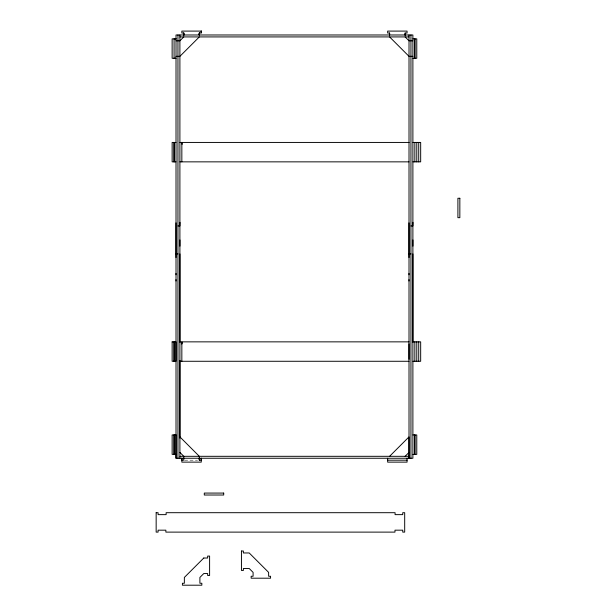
<?xml version="1.0" encoding="UTF-8"?>
<svg xmlns="http://www.w3.org/2000/svg" width="616" height="616" viewBox="0 0 616 616"><rect width="100%" height="100%" fill="white"/><g stroke="black" fill="none" stroke-linecap="round" stroke-linejoin="round"><path stroke-width="0.46" stroke-dasharray="3.08 2.31" d="M184.615 460.19L197.559 460.19"/><path stroke-width="0.92" d="M174.074 434.95L174.074 454.369L174.074 434.95L176.014 434.95L176.014 458.25L412.889 458.25L412.889 34.981L176.014 34.981L176.014 257.542M176.014 458.25L176.014 222.846M177.955 458.25L177.955 34.981M179.903 438.084L179.903 360.383M179.903 342.157L179.903 253.907M179.903 246.138L179.903 239.932M179.903 223.092L179.903 225.949L177.955 225.949M179.903 222.846L179.903 222.314M199.322 34.981L199.315 33.033L199.322 34.981L199.322 33.041L201.263 33.033L201.263 31.093L181.843 31.093L181.851 33.041L183.791 33.033L183.791 35.366M183.791 34.981L183.791 33.033M387.649 458.25L387.649 462.131L407.068 462.131L407.068 458.25M389.597 35.366L389.597 33.033L387.649 33.033L387.649 31.093L407.068 31.093L407.068 33.033L405.128 33.033L405.128 34.981M405.128 35.366L405.128 33.033M409.009 222.846L409.009 458.25L409.009 436.89L389.589 456.31M410.949 458.25L410.949 34.981M412.889 342.157L412.889 253.907M412.889 246.138L412.889 239.932M412.889 223.092L412.889 225.949L410.949 225.949M412.889 222.846L412.889 222.314M201.255 32.74L201.255 30.8M183.784 36.922L179.903 40.802L176.014 40.802M199.322 36.922L179.903 56.333L176.014 56.333M405.128 456.31L409.009 452.421M179.903 36.922L409.055 36.922M412.889 38.862L416.778 38.862L416.778 58.281L412.889 58.281M412.889 40.802L409.009 40.802L405.128 36.922M412.889 56.333L409.009 56.333L389.597 36.922M176.014 142.435L172.134 142.435L172.134 161.854L176.014 161.854M179.903 142.435L181.843 142.435L181.843 161.854M409.14 142.435L182.105 142.435L182.105 144.375M412.905 142.435L420.674 142.435L420.674 161.854L412.905 161.854M179.903 161.854L409.032 161.854M176.014 253.907L177.955 253.907M409.009 253.907L410.949 253.907M179.903 341.857L181.843 341.857L181.843 361.276M409.14 341.857L182.105 341.857L182.113 343.805L181.312 343.805M412.905 341.857L420.674 341.857L420.674 361.276L412.905 361.276M179.903 361.276L409.032 361.276M176.014 434.95L172.134 434.95L172.134 454.369L176.014 454.369M412.889 434.95L416.778 434.95L416.778 454.369L412.889 454.369M179.903 456.31L409.055 456.31M387.649 460.19L407.068 460.19M179.903 436.89L199.315 456.31L199.315 460.19L201.255 460.19L201.255 458.25L201.255 462.131L181.843 462.131L181.843 458.25L181.843 460.19L183.784 460.19L183.784 456.31L179.903 452.421M183.784 33.033L183.784 34.981M418.726 142.435L418.726 161.854M418.726 341.857L418.726 361.276M416.786 142.435L416.786 161.854M416.786 341.857L416.786 361.276M414.845 142.435L414.845 161.854M414.845 341.857L414.845 361.276M409.009 34.981L409.009 257.542M409.009 273.396L409.009 274.798M409.009 279.61L409.009 281.012M409.009 343.805L409.009 359.336M389.597 33.033L389.597 34.981M199.315 33.033L199.322 35.366M179.903 34.981L179.903 458.25M176.014 273.396L176.014 274.798M176.014 279.61L176.014 281.012M156.156 512.697L156.156 532.116L158.096 532.116L158.096 530.176L165.866 530.176L165.866 532.116L394.972 532.116L394.987 530.176L402.748 530.176L402.748 532.116L404.689 532.116L404.689 512.697L402.748 512.697L402.748 514.637L395.072 514.637L395.087 512.697L166.127 512.697L166.127 514.637L158.096 514.637L158.096 512.697L156.156 512.697M172.134 341.857L172.134 361.276L176.014 361.276L176.014 341.857L172.134 341.857M174.074 341.857L174.074 361.276L174.074 341.857M174.074 142.435L174.074 161.854L174.074 142.435M241.441 551.02L241.441 570.439L243.382 570.439L243.382 568.491L249.21 568.491L253.091 572.38L253.091 576.26L251.151 576.26L251.151 578.201L270.563 578.201L270.563 576.26L268.622 576.26L268.622 572.38L249.21 552.96L243.382 552.96L243.382 551.02L241.441 551.02M414.838 434.95L414.838 454.369L414.838 434.95M414.838 38.862L414.838 58.281L414.838 38.862M199.322 458.25L199.315 460.19L199.315 458.25M203.78 558.019L184.361 577.431L184.361 583.26L182.421 583.26L182.421 585.2L201.84 585.2L201.84 583.26L199.9 583.26L199.9 577.431L203.78 573.55L207.661 573.55L207.661 575.49L209.602 575.49L209.602 556.079L207.661 556.079L207.661 558.019L203.78 558.019M176.022 38.862L172.134 38.862L172.141 58.281L176.022 58.281L174.074 58.274L174.074 38.862L176.022 38.862M459.844 198.26L457.904 198.26L457.904 217.679L459.844 217.679L459.844 198.26M223.708 493.077L204.289 493.077L204.289 495.018L223.708 495.018L223.708 493.077"/></g></svg>
